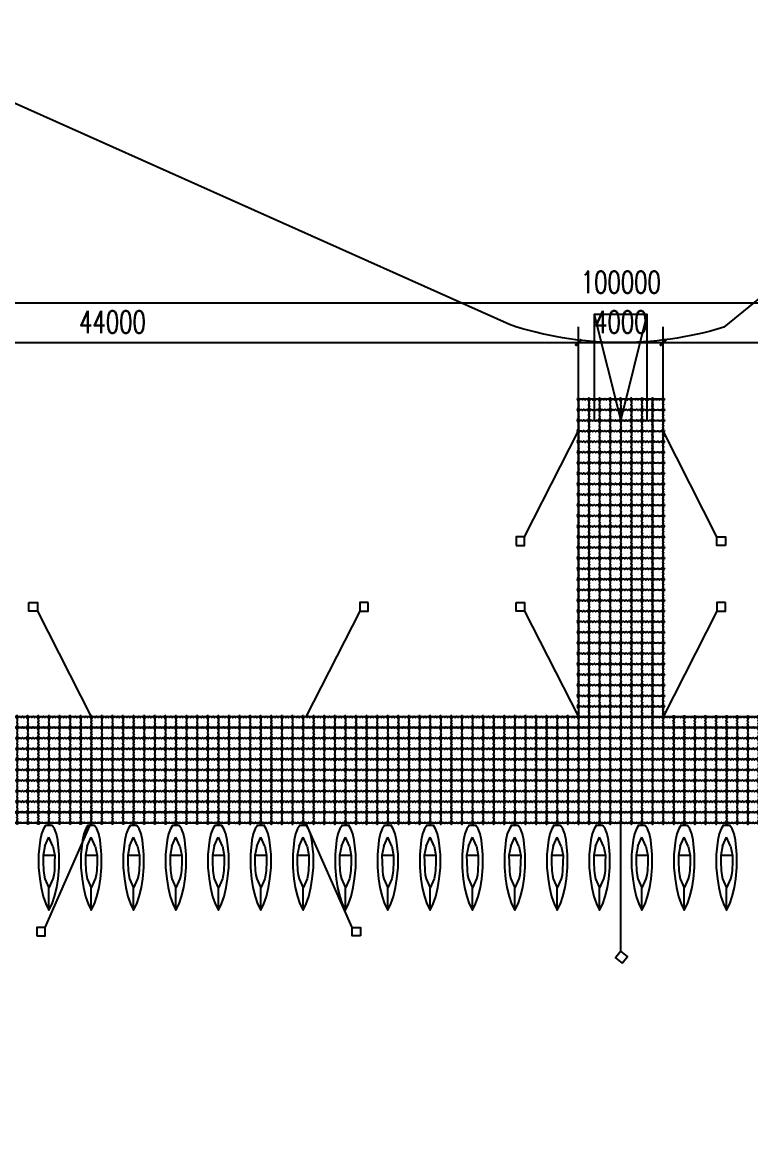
# Model space of a CAD drawing. Extents: x -2575501 to 16617496, y -2334620 to 1078419.
# Drawn here: x 7832337 to 7866715, y 344304 to 397293 of the extents above; entities that cross this region are included whole.
import ezdxf

# ---------------------------------------------------------------- set-up
doc = ezdxf.new("R2010")
doc.units = 0
doc.header["$LTSCALE"] = 10
doc.header["$MEASUREMENT"] = 0
for name, color, linetype in [('W-BRIDGE_APPROACH引桥', 4, 'Continuous'), ('W-FLOAT_BOWL浮筒', 253, 'Continuous'), ('固定锚', 5, 'Continuous'), ('平面配景', 7, 'Continuous')]:
    doc.layers.add(name, color=color, linetype=linetype)
doc.styles.add('STANDARD_T3', font='simplex.shx', dxfattribs={"width": 0.7, "bigfont": 'gbcbig.shx'})
doc.dimstyles.new('W__300', dxfattribs={"dimtxt": 1050, "dimasz": 300, "dimexe": 750, "dimexo": 900, "dimgap": 450, "dimtad": 1, "dimdec": 0, "dimzin": 0, "dimdsep": 46, "dimtxsty": 'STANDARD_T3', "dimblk": 'ARCHTICK', "dimcen": 0.09, "dimclrd": 1, "dimclre": 1, "dimclrt": 2, "dimadec": 0, "dimazin": 0, "dimtfac": 1, "dimtdec": 0, "dimtix": 1, "dimtmove": 2, "dimatfit": 3, "dimldrblk": 'ARCHTICK', "dimfxl": 1, "dimtolj": 1, "dimtzin": 0, "dimarcsym": 0})

# ---------------------------------------------------------------- blocks, each defined once
blk = doc.blocks.new('橙浮筒')
at = {"layer": 'W-FLOAT_BOWL浮筒', "color": 30}
for p, q in [((-549, 527), (-527, 549)), ((-473, 549), (-445, 521)), ((-27, 549), (-55, 521)), ((27, 549), (49, 527)), ((-549, 473), (-521, 445)), ((-549, 27), (-521, 55)), ((-516, 261), (-516, 239)), ((-484, 301), (-513, 268)), ((-484, 199), (-513, 232)), ((-500, 395), (-500, 351)), ((-500, 149), (-500, 105)), ((-484, 329), (-497, 345)), ((-484, 171), (-497, 155)), ((-481, 307), (-481, 323)), ((-481, 193), (-481, 177)), ((-445, 479), (-479, 445)), ((-479, 55), (-445, 21)), ((-351, 500), (-395, 500)), ((-351, 0), (-395, 0)), ((-329, 484), (-345, 497)), ((-307, 481), (-323, 481)), ((-301, 484), (-268, 513)), ((-297, -13), (-264, 16)), ((-239, 516), (-261, 516)), ((-242, 19), (-258, 19)), ((-203, -13), (-236, 16)), ((-199, 484), (-232, 513)), ((-193, 481), (-177, 481)), ((-171, 484), (-155, 497)), ((-105, 500), (-149, 500)), ((-105, 0), (-149, 0)), ((-55, 479), (-21, 445)), ((-21, 55), (-55, 21)), ((-19, 258), (-19, 242)), ((13, 297), (-16, 264)), ((13, 203), (-16, 236)), ((0, 395), (0, 351)), ((0, 149), (0, 105)), ((13, 333), (3, 345)), ((13, 167), (3, 155)), ((16, 304), (16, 326)), ((16, 196), (16, 174)), ((49, 473), (21, 445)), ((49, 27), (21, 55)), ((-527, -49), (-549, -27)), ((-473, -49), (-445, -21)), ((-333, -13), (-345, -3)), ((-304, -16), (-326, -16)), ((-196, -16), (-174, -16)), ((-167, -13), (-155, -3)), ((-27, -49), (-55, -21)), ((49, -27), (27, -49))]:
    blk.add_line(p, q, dxfattribs=at)
for centre, radius, start, end in [((-500, 522), 38, 45, 135), ((-500, 524), 7, 0, 180), ((0, 522), 38, 45, 135), ((0, 524), 7, 0, 180), ((-522, 500), 38, 135, 225), ((-522, 0), 38, 135, 225), ((-524, 500), 7, 90, 270), ((-524, 0), 7, 90, 270), ((-500, 500), 25, 106.2602, 163.7398), ((-500, 500), 25, 196.2602, 253.7398), ((-500, 0), 25, 106.2602, 163.7398), ((-570, 395), 70, 0, 45), ((-570, 105), 70, 315, 0), ((-506, 261), 10, 137.7263, 180), ((-506, 239), 10, 180, 222.2737), ((-500, 476), 7, 180, 0), ((-500, 24), 7, 0, 180), ((-430, 395), 70, 135, 180), ((-490, 351), 10, 180, 222.2737), ((-490, 149), 10, 137.7263, 180), ((-430, 105), 70, 180, 225), ((-500, 500), 25, 16.2602, 73.7398), ((-500, 500), 25, 286.2602, 343.7398), ((-500, 0), 25, 16.2602, 73.7398), ((-491, 323), 10, 0, 42.2737), ((-491, 307), 10, 317.7263, 0), ((-491, 193), 10, 0, 42.2737), ((-491, 177), 10, 317.7263, 0), ((-476, 500), 7, 270, 90), ((-476, 0), 7, 270, 90), ((-395, 570), 70, 225, 270), ((-395, 430), 70, 90, 135), ((-395, 70), 70, 225, 270), ((-395, -70), 70, 90, 135), ((-351, 490), 10, 47.7263, 90), ((-351, -10), 10, 47.7263, 90), ((-323, 491), 10, 227.7263, 270), ((-307, 491), 10, 270, 312.2737), ((-261, 506), 10, 90, 132.2737), ((-258, 9), 10, 90, 132.2737), ((-242, 9), 10, 47.7263, 90), ((-239, 506), 10, 47.7263, 90), ((-193, 491), 10, 227.7263, 270), ((-177, 491), 10, 270, 312.2737), ((-149, 490), 10, 90, 132.2737), ((-149, -10), 10, 90, 132.2737), ((-105, 570), 70, 270, 315), ((-105, 430), 70, 45, 90), ((-105, 70), 70, 270, 315), ((-105, -70), 70, 45, 90), ((-24, 500), 7, 90, 270), ((-24, 0), 7, 90, 270), ((0, 500), 25, 106.2602, 163.7398), ((0, 500), 25, 196.2602, 253.7398), ((0, 0), 25, 106.2602, 163.7398), ((-70, 395), 70, 0, 45), ((-70, 105), 70, 315, 0), ((-9, 258), 10, 137.7263, 180), ((-9, 242), 10, 180, 222.2737), ((0, 476), 7, 180, 0), ((0, 24), 7, 0, 180), ((70, 395), 70, 135, 180), ((10, 351), 10, 180, 222.2737), ((10, 149), 10, 137.7263, 180), ((70, 105), 70, 180, 225), ((0, 500), 25, 16.2602, 73.7398), ((0, 500), 25, 286.2602, 343.7398), ((0, 0), 25, 16.2602, 73.7398), ((6, 326), 10, 0, 42.2737), ((6, 304), 10, 317.7263, 0), ((6, 196), 10, 0, 42.2737), ((6, 174), 10, 317.7263, 0), ((24, 500), 7, 270, 90), ((24, 0), 7, 270, 90), ((22, 500), 38, 315, 45), ((22, 0), 38, 315, 45), ((-500, -22), 38, 225, 315), ((-500, 0), 25, 196.2602, 253.7398), ((-500, -24), 7, 180, 0), ((-500, 0), 25, 286.2602, 343.7398), ((-326, -6), 10, 227.7263, 270), ((-304, -6), 10, 270, 312.2737), ((-196, -6), 10, 227.7263, 270), ((-174, -6), 10, 270, 312.2737), ((0, -22), 38, 225, 315), ((0, 0), 25, 196.2602, 253.7398), ((0, -24), 7, 180, 0), ((0, 0), 25, 286.2602, 343.7398)]:
    blk.add_arc(centre, radius, start, end, dxfattribs=at)
blk = doc.blocks.new('*U209')
blk.add_blockref('橙浮筒', (250, -250))
blk = doc.blocks.new('*U210')
at = {"color": 0, "linetype": 'ByBlock', "lineweight": -2, "transparency": 16777216}
for p in [(0, 0), (500, 0), (1000, 0), (1500, 0), (2000, 0), (2500, 0), (3000, 0), (3500, 0), (4000, 0), (4500, 0), (5000, 0), (5500, 0), (6000, 0), (6500, 0), (7000, 0), (7500, 0), (8000, 0), (8500, 0), (9000, 0), (9500, 0), (10000, 0), (10500, 0), (11000, 0), (11500, 0), (12000, 0), (12500, 0), (13000, 0), (13500, 0), (14000, 0), (14500, 0), (15000, 0), (15500, 0), (16000, 0), (16500, 0), (17000, 0), (17500, 0), (18000, 0), (18500, 0), (19000, 0), (19500, 0), (20000, 0), (20500, 0), (21000, 0), (21500, 0), (22000, 0), (22500, 0), (23000, 0), (23500, 0), (24000, 0), (24500, 0), (25000, 0), (25500, 0), (26000, 0), (26500, 0), (27000, 0), (27500, 0), (28000, 0), (28500, 0), (29000, 0), (29500, 0), (30000, 0), (30500, 0), (31000, 0), (31500, 0), (32000, 0), (32500, 0), (33000, 0), (33500, 0), (34000, 0), (34500, 0), (35000, 0), (35500, 0), (36000, 0), (36500, 0), (37000, 0), (37500, 0), (38000, 0), (38500, 0), (39000, 0), (39500, 0), (40000, 0), (40500, 0), (41000, 0), (41500, 0), (42000, 0), (42500, 0), (43000, 0), (43500, 0), (44000, 0), (44500, 0), (45000, 0), (45500, 0), (46000, 0), (46500, 0), (47000, 0), (47500, 0), (48000, 0)]:
    blk.add_blockref('*U209', p, dxfattribs=at)
blk = doc.blocks.new('*U229')
blk.add_blockref('橙浮筒', (250, -250))
blk = doc.blocks.new('*U230')
at = {"color": 0, "linetype": 'ByBlock', "lineweight": -2, "transparency": 16777216}
for p in [(0, 0), (500, 0), (1000, 0), (1500, 0), (2000, 0), (2500, 0), (3000, 0), (3500, 0), (4000, 0), (4500, 0), (5000, 0), (5500, 0), (6000, 0), (6500, 0), (7000, 0), (7500, 0), (8000, 0), (8500, 0), (9000, 0), (9500, 0), (10000, 0), (10500, 0), (11000, 0), (11500, 0), (12000, 0), (12500, 0), (13000, 0), (13500, 0), (14000, 0), (14500, 0), (15000, 0), (15500, 0), (16000, 0), (16500, 0), (17000, 0), (17500, 0), (18000, 0), (18500, 0), (19000, 0), (19500, 0), (20000, 0), (20500, 0), (21000, 0), (21500, 0), (22000, 0), (22500, 0), (23000, 0), (23500, 0), (24000, 0), (24500, 0), (25000, 0), (25500, 0), (26000, 0), (26500, 0), (27000, 0), (27500, 0)]:
    blk.add_blockref('*U229', p, dxfattribs=at)
blk = doc.blocks.new('*U211')
blk.add_blockref('橙浮筒', (250, -250))
blk = doc.blocks.new('*U212')
at = {"color": 0, "linetype": 'ByBlock', "lineweight": -2, "transparency": 16777216}
for p in [(0, 0), (500, 0), (1000, 0), (1500, 0), (2000, 0), (2500, 0), (3000, 0), (3500, 0), (4000, 0), (4500, 0), (5000, 0), (5500, 0), (6000, 0), (6500, 0), (7000, 0), (7500, 0), (8000, 0), (8500, 0), (9000, 0), (9500, 0), (10000, 0), (10500, 0), (11000, 0), (11500, 0), (12000, 0), (12500, 0), (13000, 0), (13500, 0), (14000, 0), (14500, 0), (15000, 0), (15500, 0), (16000, 0), (16500, 0), (17000, 0), (17500, 0), (18000, 0), (18500, 0), (19000, 0), (19500, 0), (20000, 0), (20500, 0), (21000, 0), (21500, 0), (22000, 0), (22500, 0), (23000, 0), (23500, 0), (24000, 0), (24500, 0), (25000, 0), (25500, 0), (26000, 0), (26500, 0), (27000, 0), (27500, 0), (28000, 0), (28500, 0), (29000, 0), (29500, 0), (30000, 0), (30500, 0), (31000, 0), (31500, 0), (32000, 0), (32500, 0), (33000, 0), (33500, 0), (34000, 0), (34500, 0), (35000, 0), (35500, 0), (36000, 0), (36500, 0)]:
    blk.add_blockref('*U211', p, dxfattribs=at)
blk = doc.blocks.new('蓝浮筒')
at = {"layer": 'W-FLOAT_BOWL浮筒', "color": 5}
for p, q in [((-549, 527), (-527, 549)), ((-473, 549), (-445, 521)), ((-27, 549), (-55, 521)), ((27, 549), (49, 527)), ((-549, 473), (-521, 445)), ((-549, 27), (-521, 55)), ((-516, 261), (-516, 239)), ((-484, 301), (-513, 268)), ((-484, 199), (-513, 232)), ((-500, 395), (-500, 351)), ((-500, 149), (-500, 105)), ((-484, 329), (-497, 345)), ((-484, 171), (-497, 155)), ((-481, 307), (-481, 323)), ((-481, 193), (-481, 177)), ((-445, 479), (-479, 445)), ((-479, 55), (-445, 21)), ((-351, 500), (-395, 500)), ((-351, 0), (-395, 0)), ((-329, 484), (-345, 497)), ((-307, 481), (-323, 481)), ((-301, 484), (-268, 513)), ((-297, -13), (-264, 16)), ((-239, 516), (-261, 516)), ((-242, 19), (-258, 19)), ((-203, -13), (-236, 16)), ((-199, 484), (-232, 513)), ((-193, 481), (-177, 481)), ((-171, 484), (-155, 497)), ((-105, 500), (-149, 500)), ((-105, 0), (-149, 0)), ((-55, 479), (-21, 445)), ((-21, 55), (-55, 21)), ((-19, 258), (-19, 242)), ((13, 297), (-16, 264)), ((13, 203), (-16, 236)), ((0, 395), (0, 351)), ((0, 149), (0, 105)), ((13, 333), (3, 345)), ((13, 167), (3, 155)), ((16, 304), (16, 326)), ((16, 196), (16, 174)), ((49, 473), (21, 445)), ((49, 27), (21, 55)), ((-527, -49), (-549, -27)), ((-473, -49), (-445, -21)), ((-333, -13), (-345, -3)), ((-304, -16), (-326, -16)), ((-196, -16), (-174, -16)), ((-167, -13), (-155, -3)), ((-27, -49), (-55, -21)), ((49, -27), (27, -49))]:
    blk.add_line(p, q, dxfattribs=at)
for centre, radius, start, end in [((-500, 522), 38, 45, 135), ((-500, 524), 7, 0, 180), ((0, 522), 38, 45, 135), ((0, 524), 7, 0, 180), ((-522, 500), 38, 135, 225), ((-522, 0), 38, 135, 225), ((-524, 500), 7, 90, 270), ((-524, 0), 7, 90, 270), ((-500, 500), 25, 106.2602, 163.7398), ((-500, 500), 25, 196.2602, 253.7398), ((-500, 0), 25, 106.2602, 163.7398), ((-570, 395), 70, 0, 45), ((-570, 105), 70, 315, 0), ((-506, 261), 10, 137.7263, 180), ((-506, 239), 10, 180, 222.2737), ((-500, 476), 7, 180, 0), ((-500, 24), 7, 0, 180), ((-430, 395), 70, 135, 180), ((-490, 351), 10, 180, 222.2737), ((-490, 149), 10, 137.7263, 180), ((-430, 105), 70, 180, 225), ((-500, 500), 25, 16.2602, 73.7398), ((-500, 500), 25, 286.2602, 343.7398), ((-500, 0), 25, 16.2602, 73.7398), ((-491, 323), 10, 0, 42.2737), ((-491, 307), 10, 317.7263, 0), ((-491, 193), 10, 0, 42.2737), ((-491, 177), 10, 317.7263, 0), ((-476, 500), 7, 270, 90), ((-476, 0), 7, 270, 90), ((-395, 570), 70, 225, 270), ((-395, 430), 70, 90, 135), ((-395, 70), 70, 225, 270), ((-395, -70), 70, 90, 135), ((-351, 490), 10, 47.7263, 90), ((-351, -10), 10, 47.7263, 90), ((-323, 491), 10, 227.7263, 270), ((-307, 491), 10, 270, 312.2737), ((-261, 506), 10, 90, 132.2737), ((-258, 9), 10, 90, 132.2737), ((-242, 9), 10, 47.7263, 90), ((-239, 506), 10, 47.7263, 90), ((-193, 491), 10, 227.7263, 270), ((-177, 491), 10, 270, 312.2737), ((-149, 490), 10, 90, 132.2737), ((-149, -10), 10, 90, 132.2737), ((-105, 570), 70, 270, 315), ((-105, 430), 70, 45, 90), ((-105, 70), 70, 270, 315), ((-105, -70), 70, 45, 90), ((-24, 500), 7, 90, 270), ((-24, 0), 7, 90, 270), ((0, 500), 25, 106.2602, 163.7398), ((0, 500), 25, 196.2602, 253.7398), ((0, 0), 25, 106.2602, 163.7398), ((-70, 395), 70, 0, 45), ((-70, 105), 70, 315, 0), ((-9, 258), 10, 137.7263, 180), ((-9, 242), 10, 180, 222.2737), ((0, 476), 7, 180, 0), ((0, 24), 7, 0, 180), ((70, 395), 70, 135, 180), ((10, 351), 10, 180, 222.2737), ((10, 149), 10, 137.7263, 180), ((70, 105), 70, 180, 225), ((0, 500), 25, 16.2602, 73.7398), ((0, 500), 25, 286.2602, 343.7398), ((0, 0), 25, 16.2602, 73.7398), ((6, 326), 10, 0, 42.2737), ((6, 304), 10, 317.7263, 0), ((6, 196), 10, 0, 42.2737), ((6, 174), 10, 317.7263, 0), ((24, 500), 7, 270, 90), ((24, 0), 7, 270, 90), ((22, 500), 38, 315, 45), ((22, 0), 38, 315, 45), ((-500, -22), 38, 225, 315), ((-500, 0), 25, 196.2602, 253.7398), ((-500, -24), 7, 180, 0), ((-500, 0), 25, 286.2602, 343.7398), ((-326, -6), 10, 227.7263, 270), ((-304, -6), 10, 270, 312.2737), ((-196, -6), 10, 227.7263, 270), ((-174, -6), 10, 270, 312.2737), ((0, -22), 38, 225, 315), ((0, 0), 25, 196.2602, 253.7398), ((0, -24), 7, 180, 0), ((0, 0), 25, 286.2602, 343.7398)]:
    blk.add_arc(centre, radius, start, end, dxfattribs=at)
blk = doc.blocks.new('*U249')
blk.add_blockref('蓝浮筒', (250, -250))
blk = doc.blocks.new('*U250')
at = {"color": 0, "linetype": 'ByBlock', "lineweight": -2, "transparency": 16777216}
for p in [(21000, 3500), (21500, 3500), (22000, 3500), (22500, 3500), (23000, 3500), (23500, 3500), (24000, 3500), (24500, 3500), (25000, 3500), (25500, 3500), (26000, 3500), (26500, 3500), (27000, 3500), (27500, 3500), (28000, 3500), (28500, 3500), (29000, 3500), (29500, 3500), (30000, 3500), (30500, 3500), (31000, 3500), (31500, 3500), (32000, 3500), (32500, 3500), (33000, 3500), (33500, 3500), (34000, 3500), (34500, 3500), (35000, 3500), (35500, 3500), (36000, 3500), (36500, 3500), (37000, 3500), (37500, 3500), (38000, 3500), (38500, 3500), (39000, 3500), (39500, 3500), (40000, 3500), (40500, 3500), (41000, 3500), (41500, 3500), (42000, 3500), (42500, 3500), (43000, 3500), (43500, 3500), (44000, 3500), (44500, 3500), (45000, 3500), (45500, 3500), (46000, 3500), (46500, 3500), (47000, 3500), (47500, 3500), (48000, 3500), (48500, 3500), (49000, 3500), (49500, 3500), (50000, 3500), (50500, 3500), (51000, 3500), (51500, 3500), (52000, 3500), (52500, 3500), (53000, 3500), (53500, 3500), (54000, 3500), (54500, 3500), (55000, 3500), (55500, 3500), (21000, 3000), (21500, 3000), (22000, 3000), (22500, 3000), (23000, 3000), (23500, 3000), (24000, 3000), (24500, 3000), (25000, 3000), (25500, 3000), (26000, 3000), (26500, 3000), (27000, 3000), (27500, 3000), (28000, 3000), (28500, 3000), (29000, 3000), (29500, 3000), (30000, 3000), (30500, 3000), (31000, 3000), (31500, 3000), (32000, 3000), (32500, 3000), (33000, 3000), (33500, 3000), (34000, 3000), (34500, 3000), (35000, 3000), (35500, 3000), (36000, 3000), (36500, 3000), (37000, 3000), (37500, 3000), (38000, 3000), (38500, 3000), (39000, 3000), (39500, 3000), (40000, 3000), (40500, 3000), (41000, 3000), (41500, 3000), (42000, 3000), (42500, 3000), (43000, 3000), (43500, 3000), (44000, 3000), (44500, 3000), (45000, 3000), (45500, 3000), (46000, 3000), (46500, 3000), (47000, 3000), (47500, 3000), (48000, 3000), (48500, 3000), (49000, 3000), (49500, 3000), (50000, 3000), (50500, 3000), (51000, 3000), (51500, 3000), (52000, 3000), (52500, 3000), (53000, 3000), (53500, 3000), (54000, 3000), (54500, 3000), (55000, 3000), (55500, 3000), (21000, 2500), (21500, 2500), (22000, 2500), (22500, 2500), (23000, 2500), (23500, 2500), (24000, 2500), (24500, 2500), (25000, 2500), (25500, 2500), (26000, 2500), (26500, 2500), (27000, 2500), (27500, 2500), (28000, 2500), (28500, 2500), (29000, 2500), (29500, 2500), (30000, 2500), (30500, 2500), (31000, 2500), (31500, 2500), (32000, 2500), (32500, 2500), (33000, 2500), (33500, 2500), (34000, 2500), (34500, 2500), (35000, 2500), (35500, 2500), (36000, 2500), (36500, 2500), (37000, 2500), (37500, 2500), (38000, 2500), (38500, 2500), (39000, 2500), (39500, 2500), (40000, 2500), (40500, 2500), (41000, 2500), (41500, 2500), (42000, 2500), (42500, 2500), (43000, 2500), (43500, 2500), (44000, 2500), (44500, 2500), (45000, 2500), (45500, 2500), (46000, 2500), (46500, 2500), (47000, 2500), (47500, 2500), (48000, 2500), (48500, 2500), (49000, 2500), (49500, 2500), (50000, 2500), (50500, 2500), (51000, 2500), (51500, 2500), (52000, 2500), (52500, 2500), (53000, 2500), (53500, 2500), (54000, 2500), (54500, 2500), (55000, 2500), (55500, 2500), (21000, 2000), (21500, 2000), (22000, 2000), (22500, 2000), (23000, 2000), (23500, 2000), (24000, 2000), (24500, 2000), (25000, 2000), (25500, 2000), (26000, 2000), (26500, 2000), (27000, 2000), (27500, 2000), (28000, 2000), (28500, 2000), (29000, 2000), (29500, 2000), (30000, 2000), (30500, 2000), (31000, 2000), (31500, 2000), (32000, 2000), (32500, 2000), (33000, 2000), (33500, 2000), (34000, 2000), (34500, 2000), (35000, 2000), (35500, 2000), (36000, 2000), (36500, 2000), (37000, 2000), (37500, 2000), (38000, 2000), (38500, 2000), (39000, 2000), (39500, 2000), (40000, 2000), (40500, 2000), (41000, 2000), (41500, 2000), (42000, 2000), (42500, 2000), (43000, 2000), (43500, 2000), (44000, 2000), (44500, 2000), (45000, 2000), (45500, 2000), (46000, 2000), (46500, 2000), (47000, 2000), (47500, 2000), (48000, 2000), (48500, 2000), (49000, 2000), (49500, 2000), (50000, 2000), (50500, 2000), (51000, 2000), (51500, 2000), (52000, 2000), (52500, 2000), (53000, 2000), (53500, 2000), (54000, 2000), (54500, 2000), (55000, 2000), (55500, 2000), (21000, 1500), (21500, 1500), (22000, 1500), (22500, 1500), (23000, 1500), (23500, 1500), (24000, 1500), (24500, 1500), (25000, 1500), (25500, 1500), (26000, 1500), (26500, 1500), (27000, 1500), (27500, 1500), (28000, 1500), (28500, 1500), (29000, 1500), (29500, 1500), (30000, 1500), (30500, 1500), (31000, 1500), (31500, 1500), (32000, 1500), (32500, 1500), (33000, 1500), (33500, 1500), (34000, 1500), (34500, 1500), (35000, 1500), (35500, 1500), (36000, 1500), (36500, 1500), (37000, 1500), (37500, 1500), (38000, 1500), (38500, 1500), (39000, 1500), (39500, 1500), (40000, 1500), (40500, 1500), (41000, 1500), (41500, 1500), (42000, 1500), (42500, 1500), (43000, 1500), (43500, 1500), (44000, 1500), (44500, 1500), (45000, 1500), (45500, 1500), (46000, 1500), (46500, 1500), (47000, 1500), (47500, 1500), (48000, 1500), (48500, 1500), (49000, 1500), (49500, 1500), (50000, 1500), (50500, 1500), (51000, 1500), (51500, 1500), (52000, 1500), (52500, 1500), (53000, 1500), (53500, 1500), (54000, 1500), (54500, 1500), (55000, 1500), (55500, 1500), (21000, 1000), (21500, 1000), (22000, 1000), (22500, 1000), (23000, 1000), (23500, 1000), (24000, 1000), (24500, 1000), (25000, 1000), (25500, 1000), (26000, 1000), (26500, 1000), (27000, 1000), (27500, 1000), (28000, 1000), (28500, 1000), (29000, 1000), (29500, 1000), (30000, 1000), (30500, 1000), (31000, 1000), (31500, 1000), (32000, 1000), (32500, 1000), (33000, 1000), (33500, 1000), (34000, 1000), (34500, 1000), (35000, 1000), (35500, 1000), (36000, 1000), (36500, 1000), (37000, 1000), (37500, 1000), (38000, 1000), (38500, 1000), (39000, 1000), (39500, 1000), (40000, 1000), (40500, 1000), (41000, 1000), (41500, 1000), (42000, 1000), (42500, 1000), (43000, 1000), (43500, 1000), (44000, 1000), (44500, 1000), (45000, 1000), (45500, 1000), (46000, 1000), (46500, 1000), (47000, 1000), (47500, 1000), (48000, 1000), (48500, 1000), (49000, 1000), (49500, 1000), (50000, 1000), (50500, 1000), (51000, 1000), (51500, 1000), (52000, 1000), (52500, 1000), (53000, 1000), (53500, 1000), (54000, 1000), (54500, 1000), (55000, 1000), (55500, 1000), (21000, 500), (21500, 500), (22000, 500), (22500, 500), (23000, 500), (23500, 500), (24000, 500), (24500, 500), (25000, 500), (25500, 500), (26000, 500), (26500, 500), (27000, 500), (27500, 500), (28000, 500), (28500, 500), (29000, 500), (29500, 500), (30000, 500), (30500, 500), (31000, 500), (31500, 500), (32000, 500), (32500, 500), (33000, 500), (33500, 500), (34000, 500), (34500, 500), (35000, 500), (35500, 500), (36000, 500), (36500, 500), (37000, 500), (37500, 500), (38000, 500), (38500, 500), (39000, 500), (39500, 500), (40000, 500), (40500, 500), (41000, 500), (41500, 500), (42000, 500), (42500, 500), (43000, 500), (43500, 500), (44000, 500), (44500, 500), (45000, 500), (45500, 500), (46000, 500), (46500, 500), (47000, 500), (47500, 500), (48000, 500), (48500, 500), (49000, 500), (49500, 500), (50000, 500), (50500, 500), (51000, 500), (51500, 500), (52000, 500), (52500, 500), (53000, 500), (53500, 500), (54000, 500), (54500, 500), (55000, 500), (55500, 500), (21000, 0), (21500, 0), (22000, 0), (22500, 0), (23000, 0), (23500, 0), (24000, 0), (24500, 0), (25000, 0), (25500, 0), (26000, 0), (26500, 0), (27000, 0), (27500, 0), (28000, 0), (28500, 0), (29000, 0), (29500, 0), (30000, 0), (30500, 0), (31000, 0), (31500, 0), (32000, 0), (32500, 0), (33000, 0), (33500, 0), (34000, 0), (34500, 0), (35000, 0), (35500, 0), (36000, 0), (36500, 0), (37000, 0), (37500, 0), (38000, 0), (38500, 0), (39000, 0), (39500, 0), (40000, 0), (40500, 0), (41000, 0), (41500, 0), (42000, 0), (42500, 0), (43000, 0), (43500, 0), (44000, 0), (44500, 0), (45000, 0), (45500, 0), (46000, 0), (46500, 0), (47000, 0), (47500, 0), (48000, 0), (48500, 0), (49000, 0), (49500, 0), (50000, 0), (50500, 0), (51000, 0), (51500, 0), (52000, 0), (52500, 0), (53000, 0), (53500, 0), (54000, 0), (54500, 0), (55000, 0), (55500, 0)]:
    blk.add_blockref('*U249', p, dxfattribs=at)
blk = doc.blocks.new('*U239')
blk.add_blockref('蓝浮筒', (250, -250))
blk = doc.blocks.new('*U240')
at = {"color": 0, "linetype": 'ByBlock', "lineweight": -2, "transparency": 16777216}
for p in [(0, 14500), (0, 14000), (500, 14500), (500, 14000), (1000, 14500), (1000, 14000), (1500, 14500), (1500, 14000), (2000, 14500), (2000, 14000), (2500, 14500), (2500, 14000), (0, 13500), (500, 13500), (1000, 13500), (1500, 13500), (2000, 13500), (2500, 13500), (0, 13000), (500, 13000), (1000, 13000), (1500, 13000), (2000, 13000), (2500, 13000), (0, 12500), (500, 12500), (1000, 12500), (1500, 12500), (2000, 12500), (2500, 12500), (0, 12000), (500, 12000), (1000, 12000), (1500, 12000), (2000, 12000), (2500, 12000), (0, 11500), (500, 11500), (1000, 11500), (1500, 11500), (2000, 11500), (2500, 11500), (0, 11000), (500, 11000), (1000, 11000), (1500, 11000), (2000, 11000), (2500, 11000), (0, 10500), (500, 10500), (1000, 10500), (1500, 10500), (2000, 10500), (2500, 10500), (0, 10000), (500, 10000), (1000, 10000), (1500, 10000), (2000, 10000), (2500, 10000), (0, 9500), (500, 9500), (1000, 9500), (1500, 9500), (2000, 9500), (2500, 9500), (0, 9000), (500, 9000), (1000, 9000), (1500, 9000), (2000, 9000), (2500, 9000), (0, 8500), (500, 8500), (1000, 8500), (1500, 8500), (2000, 8500), (2500, 8500), (0, 8000), (500, 8000), (1000, 8000), (1500, 8000), (2000, 8000), (2500, 8000), (0, 7500), (500, 7500), (1000, 7500), (1500, 7500), (2000, 7500), (2500, 7500), (0, 7000), (500, 7000), (1000, 7000), (1500, 7000), (2000, 7000), (2500, 7000), (0, 6500), (500, 6500), (1000, 6500), (1500, 6500), (2000, 6500), (2500, 6500), (0, 6000), (500, 6000), (1000, 6000), (1500, 6000), (2000, 6000), (2500, 6000), (0, 5500), (0, 5000), (500, 5500), (500, 5000), (1000, 5500), (1000, 5000), (1500, 5500), (1500, 5000), (2000, 5500), (2000, 5000), (2500, 5500), (2500, 5000), (0, 4500), (500, 4500), (1000, 4500), (1500, 4500), (2000, 4500), (2500, 4500), (0, 4000), (500, 4000), (1000, 4000), (1500, 4000), (2000, 4000), (2500, 4000), (0, 3500), (500, 3500), (1000, 3500), (1500, 3500), (2000, 3500), (2500, 3500), (0, 3000), (500, 3000), (1000, 3000), (1500, 3000), (2000, 3000), (2500, 3000), (0, 2500), (500, 2500), (1000, 2500), (1500, 2500), (2000, 2500), (2500, 2500), (0, 2000), (500, 2000), (1000, 2000), (1500, 2000), (2000, 2000), (2500, 2000), (0, 1500), (500, 1500), (1000, 1500), (1500, 1500), (2000, 1500), (2500, 1500), (0, 1000), (500, 1000), (1000, 1000), (1500, 1000), (2000, 1000), (2500, 1000), (0, 500), (500, 500), (1000, 500), (1500, 500), (2000, 500), (2500, 500), (0, 0), (500, 0), (1000, 0), (1500, 0), (2000, 0), (2500, 0)]:
    blk.add_blockref('*U239', p, dxfattribs=at)
blk = doc.blocks.new('*U237')
blk.add_blockref('橙浮筒', (250, -250))
blk = doc.blocks.new('*U238')
at = {"color": 0, "linetype": 'ByBlock', "lineweight": -2, "transparency": 16777216}
for p in [(0, 0), (500, 0), (1000, 0), (1500, 0), (2000, 0), (2500, 0), (3000, 0), (3500, 0), (4000, 0), (4500, 0), (5000, 0), (5500, 0), (6000, 0), (6500, 0), (7000, 0), (7500, 0), (8000, 0), (8500, 0), (9000, 0), (9500, 0), (10000, 0), (10500, 0), (11000, 0), (11500, 0), (12000, 0), (12500, 0), (13000, 0), (13500, 0), (14000, 0), (14500, 0), (15000, 0), (15500, 0), (16000, 0), (16500, 0), (17000, 0), (17500, 0), (18000, 0), (18500, 0), (19000, 0), (19500, 0), (20000, 0), (20500, 0), (21000, 0), (21500, 0), (22000, 0), (22500, 0), (23000, 0), (23500, 0), (24000, 0), (24500, 0), (25000, 0), (25500, 0), (26000, 0), (26500, 0), (27000, 0), (27500, 0), (28000, 0), (28500, 0), (29000, 0), (29500, 0), (30000, 0), (30500, 0), (31000, 0), (31500, 0), (32000, 0), (32500, 0), (33000, 0), (33500, 0), (34000, 0), (34500, 0), (35000, 0), (35500, 0), (36000, 0), (36500, 0), (37000, 0), (37500, 0), (38000, 0), (38500, 0), (39000, 0), (39500, 0), (40000, 0), (40500, 0), (41000, 0), (41500, 0), (42000, 0), (42500, 0), (43000, 0), (43500, 0), (44000, 0), (44500, 0), (45000, 0), (45500, 0), (46000, 0), (46500, 0), (47000, 0), (47500, 0), (48000, 0)]:
    blk.add_blockref('*U237', p, dxfattribs=at)
blk = doc.blocks.new('*U233')
blk.add_blockref('橙浮筒', (250, -250))
blk = doc.blocks.new('*U234')
at = {"color": 0, "linetype": 'ByBlock', "lineweight": -2, "transparency": 16777216}
for p in [(0, 14500), (0, 14000), (0, 13500), (0, 13000), (0, 12500), (0, 12000), (0, 11500), (0, 11000), (0, 10500), (0, 10000), (0, 9500), (0, 9000), (0, 8500), (0, 8000), (0, 7500), (0, 7000), (0, 6500), (0, 6000), (0, 5500), (0, 5000), (0, 4500), (0, 4000), (0, 3500), (0, 3000), (0, 2500), (0, 2000), (0, 1500), (0, 1000), (0, 500), (0, 0)]:
    blk.add_blockref('*U233', p, dxfattribs=at)
blk = doc.blocks.new('*U235')
blk.add_blockref('橙浮筒', (250, -250))
blk = doc.blocks.new('*U236')
at = {"color": 0, "linetype": 'ByBlock', "lineweight": -2, "transparency": 16777216}
for p in [(0, 0), (500, 0), (1000, 0), (1500, 0), (2000, 0), (2500, 0)]:
    blk.add_blockref('*U235', p, dxfattribs=at)
blk = doc.blocks.new('*U213')
blk.add_blockref('橙浮筒', (250, -250))
blk = doc.blocks.new('*U214')
at = {"color": 0, "linetype": 'ByBlock', "lineweight": -2, "transparency": 16777216}
for p in [(0, 14500), (0, 14000), (0, 13500), (0, 13000), (0, 12500), (0, 12000), (0, 11500), (0, 11000), (0, 10500), (0, 10000), (0, 9500), (0, 9000), (0, 8500), (0, 8000), (0, 7500), (0, 7000), (0, 6500), (0, 6000), (0, 5500), (0, 5000), (0, 4500), (0, 4000), (0, 3500), (0, 3000), (0, 2500), (0, 2000), (0, 1500), (0, 1000), (0, 500), (0, 0)]:
    blk.add_blockref('*U213', p, dxfattribs=at)
blk = doc.blocks.new('*U243')
at = {"color": 5, "const_width": 20, "elevation": 0}
blk.add_lwpolyline([(100, 0, 1), (-100, 0, 1)], format="xyb", close=True, dxfattribs=at)
blk = doc.blocks.new('*U244')
at = {"color": 0, "linetype": 'ByBlock', "lineweight": -2, "transparency": 16777216}
for p in [(18000, 0), (20000, 0), (22000, 0), (24000, 0), (26000, 0), (28000, 0), (30000, 0), (32000, 0), (34000, 0), (36000, 0), (38000, 0), (40000, 0), (42000, 0), (44000, 0), (46000, 0), (48000, 0), (50000, 0)]:
    blk.add_blockref('*U243', p, dxfattribs=at)
blk = doc.blocks.new('渔船')
at = {"layer": '平面配景'}
for p, q in [((-810, -178), (-1241, 10)), ((-810, 200), (-1237, 11)), ((-810, 200), (-378, 287)), ((-378, 287), (-378, -265)), ((-378, 287), (-70, 283)), ((-70, 283), (332, 268)), ((332, 268), (553, 240)), ((553, 240), (727, 200)), ((727, 200), (1154, 11)), ((727, -178), (1157, 10)), ((2210, 11), (1156, 11)), ((-810, -178), (-378, -265)), ((-378, -265), (-70, -261)), ((-70, -261), (332, -245)), ((332, -245), (553, -218)), ((553, -218), (727, -178))]:
    blk.add_line(p, q, dxfattribs=at)
blk.add_lwpolyline([(190, -478), (727, -423), (1129, -360), (1555, -257), (1902, -139), (2210, 11), (1902, 161), (1555, 279), (1129, 382), (727, 445), (190, 500), (-425, 500), (-1096, 429), (-1396, 366), (-1640, 272), (-1790, 169), (-1790, -147), (-1640, -249), (-1396, -344), (-1096, -407), (-425, -478)], close=True, dxfattribs=at)
blk = doc.blocks.new('*U245')
at = {"rotation": 270}
blk.add_blockref('渔船', (-11, 210), dxfattribs=at)
blk = doc.blocks.new('*U246')
at = {"color": 0, "linetype": 'ByBlock', "lineweight": -2, "transparency": 16777216}
for p in [(18000, 0), (20000, 0), (22000, 0), (24000, 0), (26000, 0), (28000, 0), (30000, 0), (32000, 0), (34000, 0), (36000, 0), (38000, 0), (40000, 0), (42000, 0), (44000, 0), (46000, 0), (48000, 0), (50000, 0)]:
    blk.add_blockref('*U245', p, dxfattribs=at)
blk = doc.blocks.new('_ArchTick')
at = {"color": 0, "linetype": 'ByBlock', "const_width": 0.4}
blk.add_lwpolyline([(-0.5, -0.5), (0.5, 0.5)], dxfattribs=at)
blk = doc.blocks.new('*D252')
at = {"color": 1, "lineweight": -2, "transparency": 16777216}
for p, q in [((7814587, 382173), (7814587, 382924)), ((7858587, 382173), (7858587, 382924)), ((7814587, 382174), (7858587, 382174))]:
    blk.add_line(p, q, dxfattribs=at)
at = {"layer": 'Defpoints', "color": 0, "transparency": 16777216}
for p in [(7858587, 382174), (7858587, 364496), (7814587, 359496)]:
    blk.add_point(p, dxfattribs=at)
at = {"color": 1, "lineweight": -2, "transparency": 16777216, "xscale": 300, "yscale": 300, "zscale": 300, "rotation": 180}
blk.add_blockref('_ArchTick', (7814587, 382174), dxfattribs=at)
at = {"color": 1, "lineweight": -2, "transparency": 16777216, "xscale": 300, "yscale": 300, "zscale": 300}
blk.add_blockref('_ArchTick', (7858587, 382174), dxfattribs=at)
at = {"color": 0, "transparency": 16777216, "insert": (7836587, 383149), "char_height": 1050, "attachment_point": 5, "style": 'STANDARD_T3'}
blk.add_mtext('\\A1;44000', dxfattribs=at)
blk = doc.blocks.new('*D253')
at = {"color": 1, "lineweight": -2, "transparency": 16777216}
for p, q in [((7858587, 365396), (7858587, 382924)), ((7862587, 365396), (7862587, 382924)), ((7858587, 382174), (7862587, 382174))]:
    blk.add_line(p, q, dxfattribs=at)
at = {"layer": 'Defpoints', "color": 0, "transparency": 16777216}
for p in [(7862587, 382174), (7858587, 364496), (7862587, 364496)]:
    blk.add_point(p, dxfattribs=at)
at = {"color": 1, "lineweight": -2, "transparency": 16777216, "xscale": 300, "yscale": 300, "zscale": 300, "rotation": 180}
blk.add_blockref('_ArchTick', (7858587, 382174), dxfattribs=at)
at = {"color": 1, "lineweight": -2, "transparency": 16777216, "xscale": 300, "yscale": 300, "zscale": 300}
blk.add_blockref('_ArchTick', (7862587, 382174), dxfattribs=at)
at = {"color": 0, "transparency": 16777216, "insert": (7860587, 383149), "char_height": 1050, "attachment_point": 5, "style": 'STANDARD_T3'}
blk.add_mtext('\\A1;4000', dxfattribs=at)
blk = doc.blocks.new('*D254')
at = {"color": 1, "lineweight": -2, "transparency": 16777216}
for p, q in [((7862587, 382173), (7862587, 382924)), ((7906587, 382173), (7906587, 382924)), ((7862587, 382174), (7906587, 382174))]:
    blk.add_line(p, q, dxfattribs=at)
at = {"layer": 'Defpoints', "color": 0, "transparency": 16777216}
for p in [(7906587, 382174), (7862587, 364496), (7906587, 359496)]:
    blk.add_point(p, dxfattribs=at)
at = {"color": 1, "lineweight": -2, "transparency": 16777216, "xscale": 300, "yscale": 300, "zscale": 300, "rotation": 180}
blk.add_blockref('_ArchTick', (7862587, 382174), dxfattribs=at)
at = {"color": 1, "lineweight": -2, "transparency": 16777216, "xscale": 300, "yscale": 300, "zscale": 300}
blk.add_blockref('_ArchTick', (7906587, 382174), dxfattribs=at)
at = {"color": 0, "transparency": 16777216, "insert": (7884587, 383149), "char_height": 1050, "attachment_point": 5, "style": 'STANDARD_T3'}
blk.add_mtext('\\A1;44000', dxfattribs=at)
blk = doc.blocks.new('*D251')
at = {"color": 1, "lineweight": -2, "transparency": 16777216}
for p, q in [((7810587, 384052), (7810587, 384803)), ((7910587, 384052), (7910587, 384803)), ((7810587, 384053), (7910587, 384053))]:
    blk.add_line(p, q, dxfattribs=at)
at = {"layer": 'Defpoints', "color": 0, "transparency": 16777216}
for p in [(7910587, 384053), (7810587, 364496), (7910587, 364496)]:
    blk.add_point(p, dxfattribs=at)
at = {"color": 1, "lineweight": -2, "transparency": 16777216, "xscale": 300, "yscale": 300, "zscale": 300, "rotation": 180}
blk.add_blockref('_ArchTick', (7810587, 384053), dxfattribs=at)
at = {"color": 1, "lineweight": -2, "transparency": 16777216, "xscale": 300, "yscale": 300, "zscale": 300}
blk.add_blockref('_ArchTick', (7910587, 384053), dxfattribs=at)
at = {"color": 0, "transparency": 16777216, "insert": (7860587, 385028), "char_height": 1050, "attachment_point": 5, "style": 'STANDARD_T3'}
blk.add_mtext('\\A1;100000', dxfattribs=at)
blk = doc.blocks.new('*D275')
at = {"color": 1, "lineweight": -2, "transparency": 16777216}
for p, q in [((7805724, 379496), (7804973, 379496)), ((7805723, 379496), (7805723, 364496)), ((7805724, 364496), (7804973, 364496))]:
    blk.add_line(p, q, dxfattribs=at)
at = {"layer": 'Defpoints', "color": 0, "transparency": 16777216}
for p in [(7858587, 379496), (7805723, 364496), (7810587, 364496)]:
    blk.add_point(p, dxfattribs=at)
at = {"color": 1, "lineweight": -2, "transparency": 16777216, "xscale": 300, "yscale": 300, "zscale": 300}
for p, rotation in [((7805723, 379496), 90), ((7805723, 364496), 270)]:
    blk.add_blockref('_ArchTick', p, dxfattribs=dict(at, rotation=rotation))
at = {"color": 0, "transparency": 16777216, "insert": (7804748, 371996), "char_height": 1050, "attachment_point": 5, "rotation": 90, "style": 'STANDARD_T3'}
blk.add_mtext('\\A1;15000', dxfattribs=at)
blk = doc.blocks.new('*D278')
at = {"color": 1, "lineweight": -2, "transparency": 16777216}
for p, q in [((7803875, 379496), (7803124, 379496)), ((7803874, 379496), (7803874, 344496)), ((7803875, 344496), (7803124, 344496))]:
    blk.add_line(p, q, dxfattribs=at)
at = {"layer": 'Defpoints', "color": 0, "transparency": 16777216}
for p in [(7858587, 379496), (7803874, 344496), (7810587, 344496)]:
    blk.add_point(p, dxfattribs=at)
at = {"color": 1, "lineweight": -2, "transparency": 16777216, "xscale": 300, "yscale": 300, "zscale": 300}
for p, rotation in [((7803874, 379496), 90), ((7803874, 344496), 270)]:
    blk.add_blockref('_ArchTick', p, dxfattribs=dict(at, rotation=rotation))
at = {"color": 0, "transparency": 16777216, "insert": (7802899, 361996), "char_height": 1050, "attachment_point": 5, "rotation": 90, "style": 'STANDARD_T3'}
blk.add_mtext('\\A1;35000', dxfattribs=at)

msp = doc.modelspace()

# ---------------------------------------------------------------- linework, layer by layer
msp.add_lwpolyline([(7914170.1, 476295.5), (7914170.1, 442861.4), (7890318.5, 403140.3), (7865452.3, 382898.7, -0.15531), (7855328.9, 383023.6), (7829894.3, 394401.6), (7810813, 409495.6), (7765494.9, 419028.7), (7709841.1, 424589.7), (7699505.4, 442067), (7709841.1, 504032.1), (7684719.2, 597450.4), (7679429.5, 629833.5), (7662805.2, 657779.2), (7626818.5, 655824.9), (7594156.7, 636087.1), (7596086.8, 616316.3), (7586492.6, 575247.3), (7567311.4, 540031.9), (7562617.4, 497856.6), (7551044.8, 476292.5)], format="xyb")
at = {"color": 6, "const_width": 100}
msp.add_lwpolyline([(7859086.8, 379496.3), (7859086.8, 363996.3), (7811086.8, 363996.3), (7811086.8, 344996.3), (7814086.8, 344996.3), (7814086.8, 359996.3), (7842086.8, 359996.3), (7842086.8, 359996.3), (7842086.8, 359996.3), (7879086.8, 359996.3), (7879110.8, 359996.2), (7907086.8, 359996.3), (7907086.8, 344996.3), (7910086.8, 344996.3), (7910086.8, 363996.3), (7862086.8, 363996.3), (7862086.8, 379496.3)], dxfattribs=at)
at = {"layer": 'W-BRIDGE_APPROACH引桥'}
msp.add_lwpolyline([(7859336.8, 378496.3), (7861836.8, 378496.3), (7861836.8, 383496.3), (7859336.8, 383496.3)], close=True, dxfattribs=at)
msp.add_lwpolyline([(7859336.8, 383496.3), (7860586.8, 378496.3), (7861836.8, 383496.3)], dxfattribs=at)
at = {"layer": 'W-FLOAT_BOWL浮筒'}
for points in [[(7858586.8, 364496.3), (7862586.8, 364496.3), (7862586.8, 379496.3), (7858586.8, 379496.3)], [(7810586.8, 359496.3), (7910586.8, 359496.3), (7910586.8, 364496.3), (7810586.8, 364496.3)]]:
    msp.add_lwpolyline(points, close=True, dxfattribs=at)
at = {"layer": '固定锚'}
for points in [[(7856043.9, 373000.5), (7858589.3, 378001.3)], [(7865129.6, 373000.5), (7862584.2, 378001.3)], [(7833043.9, 369497), (7835589.3, 364496.3)], [(7848267, 369497), (7845721.7, 364496.3)], [(7856043.9, 369497), (7858589.3, 364496.3)], [(7865129.6, 369497), (7862584.2, 364496.3)], [(7833411.1, 354557.1), (7835589.3, 359496.3)], [(7847899.9, 354557.1), (7845721.7, 359496.3)], [(7860585.4, 353432.5), (7860586.8, 359496.3)]]:
    msp.add_lwpolyline(points, dxfattribs=at)
for points in [[(7855643.9, 372600.5), (7856043.9, 372600.5), (7856043.9, 373000.5), (7855643.9, 373000.5)], [(7865529.6, 372600.5), (7865129.6, 372600.5), (7865129.6, 373000.5), (7865529.6, 373000.5)], [(7832643.9, 369897), (7833043.9, 369897), (7833043.9, 369497), (7832643.9, 369497)], [(7848667, 369897), (7848267, 369897), (7848267, 369497), (7848667, 369497)], [(7855643.9, 369897), (7856043.9, 369897), (7856043.9, 369497), (7855643.9, 369497)], [(7865529.6, 369897), (7865129.6, 369897), (7865129.6, 369497), (7865529.6, 369497)], [(7833011.1, 354157.1), (7833411.1, 354157.1), (7833411.1, 354557.1), (7833011.1, 354557.1)], [(7848299.9, 354157.1), (7847899.9, 354157.1), (7847899.9, 354557.1), (7848299.9, 354557.1)], [(7860654.4, 352871.1), (7860900.6, 353186.3), (7860585.4, 353432.5), (7860339.2, 353117.3)]]:
    msp.add_lwpolyline(points, close=True, dxfattribs=at)

# ---------------------------------------------------------------- block references
for name, p in [('*U234', (7858836.8, 364746.3)), ('*U236', (7859336.8, 379246.3)), ('*U240', (7859336.8, 364246.3)), ('*U210', (7810836.8, 364246.3)), ('*U250', (7811336.8, 360246.3)), ('*U244', (7815586.8, 360005.1, 0)), ('*U212', (7842336.8, 359746.3)), ('*U246', (7815585.8, 357369.6))]:
    msp.add_blockref(name, p)
at = {"xscale": -1}
for name, p in [('*U214', (7862336.8, 364746.3)), ('*U238', (7910336.8, 364246.3))]:
    msp.add_blockref(name, p, dxfattribs=at)
at = {"xscale": -1, "rotation": 180}
msp.add_blockref('*U230', (7814336.8, 359746.3), dxfattribs=at)

# ---------------------------------------------------------------- dimensions: what is measured, and where the dimension line sits
for base, p1, p2, override, picture, middle in [((7910586.8, 384052.8), (7810586.8, 364496.3), (7910586.8, 364496.3), {"dimclrt": 0, "dimfxlon": 1}, '*D251', (7860586.8, 385027.8)), ((7858586.8, 382173.7), (7814586.8, 359496.3), (7858586.8, 364496.3), {"dimclrt": 0, "dimfxlon": 1}, '*D252', (7836586.8, 383148.7)), ((7862586.8, 382173.7), (7858586.8, 364496.3), (7862586.8, 364496.3), {"dimclrt": 0}, '*D253', (7860586.8, 383148.7)), ((7906586.8, 382173.7), (7862586.8, 364496.3), (7906586.8, 359496.3), {"dimclrt": 0, "dimfxlon": 1}, '*D254', (7884586.8, 383148.7))]:
    dim = msp.add_linear_dim(base=base, p1=p1, p2=p2, dimstyle='W__300', override=override)
    dim.commit()
    dim.dimension.update_dxf_attribs({"geometry": picture, "text_midpoint": middle})
for base, p2, picture, middle in [((7803873.7, 344496.3), (7810586.8, 344496.3), '*D278', (7802898.7, 361996.3)), ((7805723.3, 364496.3), (7810586.8, 364496.3), '*D275', (7804748.3, 371996.3))]:
    dim = msp.add_linear_dim(base=base, p1=(7858586.8, 379496.3), p2=p2, angle=90, dimstyle='W__300', override={"dimclrt": 0, "dimfxlon": 1})
    dim.commit()
    dim.dimension.update_dxf_attribs({"geometry": picture, "text_midpoint": middle})

doc.saveas('drawing.dxf')
